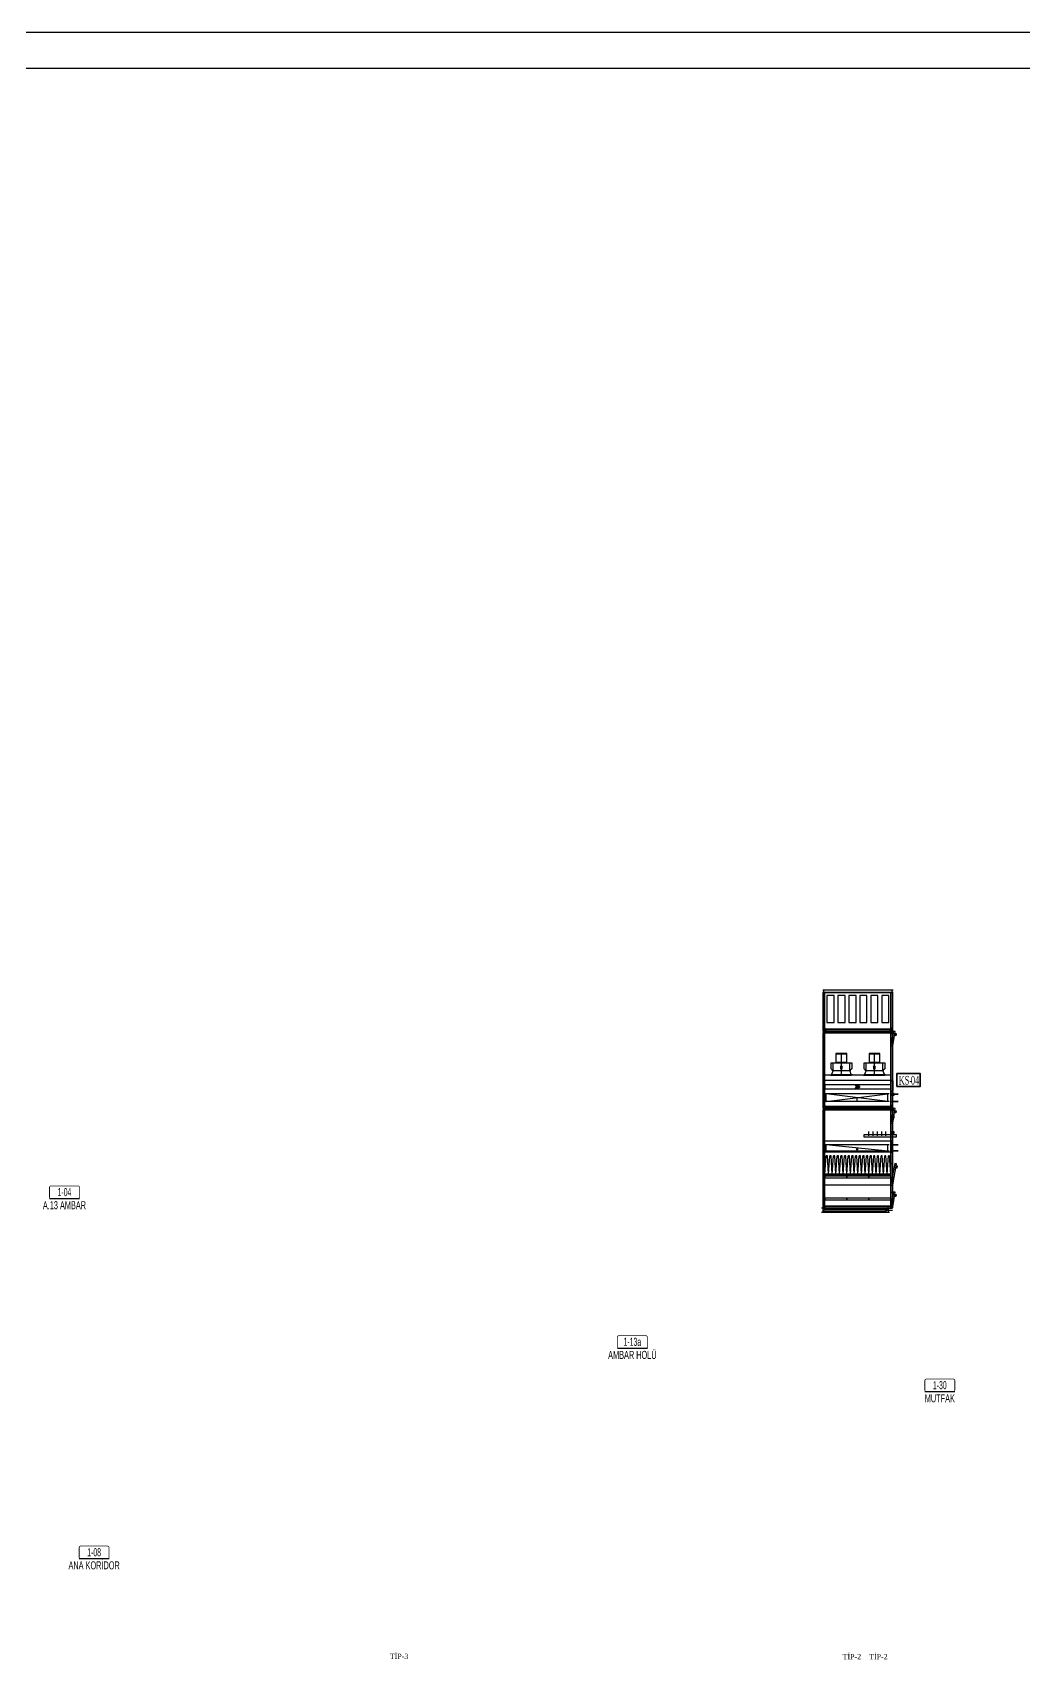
# Model space of a CAD drawing. Header units: centimetres. Extents: x 372964 to 529194, y 28783 to 59011.
# Drawn here: x 455481 to 458234, y 54491 to 59011 of the extents above; entities that cross this region are included whole.
import ezdxf
from ezdxf.enums import TextEntityAlignment as Align

# ---------------------------------------------------------------- set-up
doc = ezdxf.new("R2010")
doc.units = ezdxf.units.CM
for name, color, linetype in [('-M-MAHAL-DEBILER', 7, 'Continuous'), ('-M-MAHAL-ETIKET-NOT', 7, 'Continuous'), ('-M-MAHAL-ETIKET-NOTM', 7, 'Continuous'), ('-M-MAHAL-ETK-', 7, 'Continuous'), ('-M-MAHAL-HAVA-DEGISIM', 7, 'Continuous'), ('-M-MAHAL-NO', 7, 'Continuous'), ('-M-MAHAL-NOM', 7, 'Continuous')]:
    doc.layers.add(name, color=color, linetype=linetype)
for name, color, linetype, lineweight in [('0-KRCN-HVL-SANTRAL', 11, 'Continuous', 30), ('0-KRCN-HVL-YAZI', 7, 'Continuous', 30), ('0-KRCN-YAZI-CİHAZ', 121, 'Continuous', 35), ('0-KRCN-Z-ANTET', 71, 'Continuous', 30), ('0-MEKANİK NOTLAR', 4, 'Continuous', 25)]:
    doc.layers.add(name, color=color, linetype=linetype, lineweight=lineweight)
doc.styles.add('-M-ISSO-TEXT-TTF', font='ARIALN.TTF')
doc.styles.add('-M-MHLETK-NOT', font='romans.shx', dxfattribs={"width": 0.7})
doc.styles.add('-M-MHLETK-TEXT', font='ARIALN.TTF', dxfattribs={"width": 0.7})
doc.styles.add('YAZI', font='times.ttf')

# ---------------------------------------------------------------- blocks, each defined once
blk = doc.blocks.new('M-MHLETK-YNG')
at = {"layer": '-M-MAHAL-ETIKET-NOTM', "color": 3, "style": '-M-ISSO-TEXT-TTF', "width": 0.8, "flags": 8}
blk.add_attdef('MAH-ADI2', text='', height=1.11, dxfattribs=at).set_placement((0, -2.55), align=Align.MIDDLE_CENTER)
at = {"layer": '-M-MAHAL-HAVA-DEGISIM', "style": '-M-MHLETK-NOT', "width": 0.5, "flags": 8}
blk.add_attdef('HAVADEG', text='', height=0.6, dxfattribs=at).set_placement((0, 3.61), align=Align.MIDDLE_CENTER)
blk.add_wipeout([(-2.08, 1.74), (2.08, 1.74), (2.08, 0), (-2.08, 0)]).dxf.layer = '-M-MAHAL-ETK-'
at = {"layer": '-M-MAHAL-ETK-', "color": 0}
for p, q in [((-2.08, 0), (2.08, 0)), ((-1.16, 0), (-1.16, 0))]:
    blk.add_line(p, q, dxfattribs=at)
blk.add_lwpolyline([(-1.88, 1.74, 0.1, 0.1, 0), (1.88, 1.74, 0.1, 0.1, -0.414214), (2.08, 1.54, 0.1, 0.1, 0), (2.08, 0.2, 0.1, 0.1, -0.414214), (1.88, 0, 0.1, 0.1, 0), (-1.88, 0, 0.1, 0.1, -0.414214), (-2.08, 0.2, 0.1, 0.1, 0), (-2.08, 1.54, 0.1, 0.1, -0.414214)], format="xyseb", close=True, dxfattribs=at)
at = {"layer": '-M-MAHAL-DEBILER', "color": 4, "style": '-M-MHLETK-NOT', "width": 0.5, "flags": 8}
blk.add_attdef('DEBIS', text='', height=0.4, dxfattribs=at).set_placement((-2.17, 2.15), align=Align.MIDDLE_CENTER)
at = {"layer": '-M-MAHAL-DEBILER', "color": 191, "style": '-M-MHLETK-NOT', "width": 0.5, "flags": 8}
blk.add_attdef('DEBIR', text='', height=0.4, dxfattribs=at).set_placement((-1.61, 2.15), align=Align.MIDDLE_CENTER)
at = {"layer": '-M-MAHAL-DEBILER', "color": 31, "style": '-M-MHLETK-NOT', "width": 0.5, "flags": 8}
blk.add_attdef('DEBIF', text='', height=0.4, dxfattribs=at).set_placement((1.59, 2.15), align=Align.MIDDLE_CENTER)
at = {"layer": '-M-MAHAL-DEBILER', "color": 1, "style": '-M-MHLETK-NOT', "width": 0.5, "flags": 8}
blk.add_attdef('DEBIE', text='', height=0.4, dxfattribs=at).set_placement((2.32, 2.15), align=Align.MIDDLE_CENTER)
at = {"layer": '-M-MAHAL-ETIKET-NOT', "color": 3}
for tag, height, style, width, flags, p in [('KIS', 0.04, '-M-MHLETK-NOT', 0.5, 9, (-2.59, 1.62)), ('ALAN', 0.04, '-M-MHLETK-NOT', 0.5, 9, (-2.58, 1.56)), ('RH', 0.04, '-M-MHLETK-NOT', 0.5, 9, (-2.39, 1.62)), ('YUKSEKLIK', 0.04, '-M-MHLETK-NOT', 0.5, 9, (-2.32, 1.56)), ('YAZ', 0.04, '-M-MHLETK-NOT', 0.5, 9, (-2.18, 1.62)), ('MAH-ADI', 1.11, '-M-ISSO-TEXT-TTF', 0.8, 8, (0, -0.93))]:
    blk.add_attdef(tag, text='', height=height, dxfattribs=dict(at, style=style, width=width, flags=flags)).set_placement(p, align=Align.MIDDLE_CENTER)
at = {"layer": '-M-MAHAL-ETIKET-NOT', "color": 3, "style": '-M-MHLETK-NOT', "width": 0.5, "flags": 9}
for tag, p, height in [('HL', (-2.62, 1.49), 0.0286), ('KLKTR', (-2.62, 1.42), 0.04), ('RDY-BOY1', (-2.61, 1.37), 0.0286), ('RDY-BOY2', (-2.61, 1.32), 0.0286), ('RDY-BOY3', (-2.61, 1.27), 0.0286), ('RDY-BOY4', (-2.61, 1.22), 0.0286), ('KON-BOY1', (-2.61, 1.14), 0.0286), ('KON-BOY2', (-2.61, 1.09), 0.0286), ('KON-BOY3', (-2.61, 1.04), 0.0286), ('FCU-TIP1', (-2.61, 0.96), 0.0286), ('FCU-TIP2', (-2.61, 0.91), 0.0286), ('FCU-TIP3', (-2.61, 0.86), 0.0286), ('VRV-TIP1', (-2.61, 0.76), 0.0286), ('VRV-TIP2', (-2.61, 0.71), 0.0286), ('HLA', (-2.52, 1.49), 0.0286), ('FCU-ADET1', (-2.52, 0.96), 0.0286), ('FCU-ADET2', (-2.52, 0.91), 0.0286), ('FCU-ADET3', (-2.52, 0.86), 0.0286), ('VRV-ADET1', (-2.52, 0.76), 0.0286), ('VRV-ADET2', (-2.52, 0.71), 0.0286), ('RDY-TIP1', (-2.5, 1.37), 0.0286), ('RDY-TIP2', (-2.5, 1.32), 0.0286), ('RDY-TIP3', (-2.5, 1.27), 0.0286), ('RDY-TIP4', (-2.5, 1.22), 0.0286), ('KON-TIP1', (-2.5, 1.14), 0.0286), ('KON-TIP2', (-2.5, 1.09), 0.0286), ('KON-TIP3', (-2.5, 1.04), 0.0286), ('FCU-KAP1', (-2.4, 0.96), 0.0286), ('FCU-KAP2', (-2.4, 0.91), 0.0286), ('FCU-KAP3', (-2.4, 0.86), 0.0286), ('VRV-KAP1', (-2.4, 0.76), 0.0286), ('VRV-KAP2', (-2.4, 0.71), 0.0286), ('RDY-ADET1', (-2.39, 1.37), 0.0286), ('RDY-ADET2', (-2.39, 1.32), 0.0286), ('RDY-ADET3', (-2.39, 1.27), 0.0286), ('RDY-ADET4', (-2.39, 1.22), 0.0286), ('KON-ADET1', (-2.39, 1.14), 0.0286), ('KON-ADET2', (-2.39, 1.09), 0.0286), ('KON-ADET3', (-2.39, 1.04), 0.0286), ('FCU-DUY1', (-2.27, 0.96), 0.0286), ('FCU-DUY2', (-2.27, 0.91), 0.0286), ('FCU-DUY3', (-2.27, 0.86), 0.0286), ('VRV-DUY1', (-2.27, 0.76), 0.0286), ('VRV-DUY2', (-2.27, 0.71), 0.0286), ('RDY-ISI1', (-2.27, 1.37), 0.0286), ('RDY-ISI2', (-2.27, 1.32), 0.0286), ('RDY-ISI3', (-2.27, 1.27), 0.0286), ('RDY-ISI4', (-2.27, 1.22), 0.0286), ('KON-ISI1', (-2.27, 1.14), 0.0286), ('KON-ISI2', (-2.27, 1.09), 0.0286), ('KON-ISI3', (-2.27, 1.04), 0.0286), ('SHG', (-2.23, 1.49), 0.0286), ('AHU', (-2.23, 1.44), 0.0286), ('FCU-SOG1', (-2.15, 0.96), 0.0286), ('FCU-SOG2', (-2.15, 0.91), 0.0286), ('FCU-SOG3', (-2.15, 0.86), 0.0286), ('VRV-SOG1', (-2.15, 0.76), 0.0286), ('VRV-SOG2', (-2.15, 0.71), 0.0286), ('LHG', (-2.13, 1.49), 0.0286), ('RDY-BNP1', (-2.1, 1.37), 0.0286), ('RDY-BNP2', (-2.1, 1.32), 0.0286), ('RDY-BNP3', (-2.1, 1.27), 0.0286), ('RDY-BNP4', (-2.1, 1.22), 0.0286), ('KON-BNP1', (-2.1, 1.14), 0.0286), ('KON-BNP2', (-2.1, 1.09), 0.0286), ('KON-BNP3', (-2.1, 1.04), 0.0286), ('HG', (-2.04, 1.49), 0.0286), ('FCU-ISI1', (-2.04, 0.96), 0.0286), ('FCU-ISI2', (-2.04, 0.91), 0.0286), ('FCU-ISI3', (-2.04, 0.86), 0.0286), ('VRV-ISI1', (-2.04, 0.76), 0.0286), ('VRV-ISI2', (-2.04, 0.71), 0.0286), ('HGA', (-1.96, 1.49), 0.0286), ('EF', (-1.96, 1.44), 0.0286), ('RDY-BNK1', (-1.96, 1.37), 0.0286), ('RDY-BNK2', (-1.96, 1.32), 0.0286), ('RDY-BNK3', (-1.96, 1.27), 0.0286), ('RDY-BNK4', (-1.96, 1.22), 0.0286), ('KON-BNK1', (-1.96, 1.14), 0.0286), ('KON-BNK2', (-1.96, 1.09), 0.0286), ('KON-BNK3', (-1.96, 1.04), 0.0286), ('FCU-DEBI1', (-1.95, 0.96), 0.0286), ('FCU-DEBI2', (-1.95, 0.91), 0.0286), ('FCU-DEBI3', (-1.95, 0.86), 0.0286), ('VRV-DEBI1', (-1.95, 0.76), 0.0286), ('VRV-DEBI2', (-1.95, 0.71), 0.0286), ('FCU-BNP1', (-1.83, 0.96), 0.0286), ('FCU-BNP2', (-1.83, 0.91), 0.0286), ('FCU-BNP3', (-1.83, 0.86), 0.0286), ('VRV-BNP1', (-1.83, 0.76), 0.0286), ('VRV-BNP2', (-1.83, 0.71), 0.0286), ('FCU-BNK1', (-1.61, 0.96), 0.0286), ('FCU-BNK2', (-1.61, 0.91), 0.0286), ('FCU-BNK3', (-1.61, 0.86), 0.0286), ('VRV-BNK1', (-1.61, 0.76), 0.0286), ('VRV-BNK2', (-1.61, 0.71), 0.0286)]:
    blk.add_attdef(tag, p, '', height=height, dxfattribs=at)
at = {"layer": '-M-MAHAL-HAVA-DEGISIM', "style": '-M-MHLETK-NOT', "width": 0.5, "flags": 8}
blk.add_attdef('HAVA', text='', height=0.6, dxfattribs=at).set_placement((0, 2.4), align=Align.MIDDLE_CENTER)
at = {"layer": '-M-MAHAL-NO', "color": 7, "style": '-M-MHLETK-TEXT', "width": 0.6, "flags": 8}
blk.add_attdef('MAH-NO', text='', height=1.11, dxfattribs=at).set_placement((0, 0.89), align=Align.MIDDLE_CENTER)
at = {"layer": '-M-MAHAL-NOM', "color": 7, "style": '-M-MHLETK-TEXT', "width": 0.6, "flags": 8}
blk.add_attdef('MAH-NOM', text='', height=1.11, dxfattribs=at).set_placement((0, 0.89), align=Align.MIDDLE_CENTER)
blk = doc.blocks.new('!-YAZI-KS')
at = {"layer": '0-KRCN-YAZI-CİHAZ'}
blk.add_lwpolyline([(-27, 29.5), (27, 29.5), (27, 0), (-27, 0)], close=True, dxfattribs=at)
at = {"layer": '0-KRCN-YAZI-CİHAZ', "style": 'YAZI', "width": 0.6}
blk.add_text('KS-', height=20, dxfattribs=at).set_placement((-22.7, 4.3))
blk.add_attdef('99', (5.5, 4.3), '', height=20, dxfattribs=at)
blk = doc.blocks.new('A$C69DDEBEF')
at = {"layer": '0-KRCN-HVL-SANTRAL'}
for points in [[(6.3, 188.1), (11.3, 188.1), (11.3, 193.1), (7.9, 193.1), (6.3, 191.4)], [(6.3, 4.5), (11.3, 4.5), (11.3, 188.1), (6.3, 188.1)], [(11.3, 188.1), (69.5, 188.1), (69.5, 193.1), (11.3, 193.1)], [(69.5, 188.1), (161.3, 188.1), (161.3, 193.1), (69.5, 193.1)], [(161.3, 188.1), (191.9, 188.1), (191.9, 193.1), (161.3, 193.1)], [(191.9, 188.1), (278.7, 188.1), (278.7, 193.1), (191.9, 193.1)], [(278.7, 188.1), (278.7, 185.6), (283.7, 185.6), (283.7, 188.1), (283.7, 193.1), (276.2, 193.1), (276.2, 188.1)], [(278.7, 4.5), (283.7, 4.5), (283.7, 188.1), (278.7, 188.1)], [(288.7, 185.6), (288.7, 188.1), (291.2, 188.1), (291.2, 193.1), (283.7, 193.1), (283.7, 188.1), (283.7, 185.6)], [(283.7, 4.5), (288.7, 4.5), (288.7, 188.1), (283.7, 188.1)], [(288.7, 188.1), (360.2, 188.1), (360.2, 193.1), (288.7, 193.1)], [(360.2, 188.1), (492.9, 188.1), (492.9, 193.1), (360.2, 193.1)], [(492.9, 188.1), (492.9, 185.6), (497.9, 185.6), (497.9, 188.1), (497.9, 193.1), (490.4, 193.1), (490.4, 188.1)], [(492.9, 4.5), (497.9, 4.5), (497.9, 188.1), (492.9, 188.1)], [(502.9, 185.6), (502.9, 188.1), (505.4, 188.1), (505.4, 193.1), (497.9, 193.1), (497.9, 188.1), (497.9, 185.6)], [(497.9, 4.5), (502.9, 4.5), (502.9, 188.1), (497.9, 188.1)], [(502.9, 188.1), (605, 188.1), (605, 193.1), (502.9, 193.1)], [(11.3, 4.5), (6.3, 4.5), (6.3, 1.2), (7.9, -0.5), (11.3, -0.5)], [(11.3, -0.5), (69.5, -0.5), (69.5, 4.5), (11.3, 4.5)], [(69.5, -0.5), (161.3, -0.5), (161.3, 4.5), (69.5, 4.5)], [(161.3, -0.5), (191.9, -0.5), (191.9, 4.5), (161.3, 4.5)], [(191.9, -0.5), (278.7, -0.5), (278.7, 4.5), (191.9, 4.5)], [(278.7, 7), (278.7, 4.5), (276.2, 4.5), (276.2, -0.5), (283.7, -0.5), (283.7, 4.5), (283.7, 7)], [(288.7, 4.5), (288.7, 7), (283.7, 7), (283.7, 4.5), (283.7, -0.5), (291.2, -0.5), (291.2, 4.5)], [(288.7, -0.5), (360.2, -0.5), (360.2, 4.5), (288.7, 4.5)], [(360.2, -0.5), (492.9, -0.5), (492.9, 4.5), (360.2, 4.5)], [(492.9, 7), (492.9, 4.5), (490.4, 4.5), (490.4, -0.5), (497.9, -0.5), (497.9, 4.5), (497.9, 7)], [(502.9, 4.5), (502.9, 7), (497.9, 7), (497.9, 4.5), (497.9, -0.5), (505.4, -0.5), (505.4, 4.5)], [(502.9, -0.5), (605, -0.5), (605, 4.5), (502.9, 4.5)]]:
    blk.add_hatch(color=256, dxfattribs=at).paths.add_polyline_path(points)
for p, q in [((-6.2, 9), (-6.2, 197.1)), ((6.3, 194.1), (-6.2, 194.1)), ((0, 12), (0, 194.1)), ((6.3, 9), (6.3, 197.1)), ((11.3, 193.1), (69.5, 193.1)), ((11.3, 188.1), (69.5, 188.1)), ((69.5, 193.1), (161.3, 193.1)), ((69.5, 188.1), (69.5, 193.1)), ((69.5, 188.1), (69.5, 193.1)), ((69.5, 188.1), (161.3, 188.1)), ((69.5, 4.5), (69.5, 188.1)), ((69.5, 4.5), (69.5, 188.1)), ((100.5, 187.8), (151.5, 184.4)), ((100.5, 177.6), (151.5, 181)), ((151.5, 181), (151.5, 184.4)), ((161.3, 193.1), (191.9, 193.1)), ((161.3, 188.1), (161.3, 193.1)), ((161.3, 188.1), (161.3, 193.1)), ((161.3, 188.1), (191.9, 188.1)), ((161.3, 4.5), (161.3, 188.1)), ((161.3, 4.5), (161.3, 188.1)), ((164.3, 9.3), (164.3, 187.8)), ((164.3, 184.3), (182.3, 184.3)), ((164.3, 12.8), (182.3, 184.3)), ((182.3, 9.3), (182.3, 187.8)), ((191.9, 193.1), (278.7, 193.1)), ((191.9, 188.1), (191.9, 193.1)), ((191.9, 188.1), (191.9, 193.1)), ((191.9, 188.1), (278.7, 188.1)), ((191.9, 4.5), (191.9, 188.1)), ((191.9, 4.5), (191.9, 188.1)), ((288.7, 193.1), (360.2, 193.1)), ((288.7, 188.1), (360.2, 188.1)), ((302, 9.3), (302, 187.8)), ((302, 184.3), (323.5, 184.3)), ((302, 12.8), (323.5, 184.3)), ((302, 184.3), (323.5, 12.8)), ((323.5, 9.3), (323.5, 187.8)), ((360.2, 193.1), (492.9, 193.1)), ((360.2, 188.1), (360.2, 193.1)), ((360.2, 188.1), (360.2, 193.1)), ((360.2, 188.1), (492.9, 188.1)), ((360.2, 4.5), (360.2, 188.1)), ((360.2, 4.5), (360.2, 188.1)), ((375.5, 4.5), (375.5, 188.1)), ((502.9, 193.1), (605, 193.1)), ((502.9, 188.1), (605, 188.1)), ((605, -1.5), (605, 194.1)), ((605, 191.1), (611, 191.1)), ((611, -1.5), (611, 194.1)), ((100.5, 177.6), (151.5, 174.2)), ((100.5, 167.5), (151.5, 170.9)), ((100.5, 167.5), (151.5, 164.1)), ((100.5, 157.3), (151.5, 160.7)), ((100.5, 157.3), (151.5, 153.9)), ((100.5, 147.1), (151.5, 150.5)), ((100.5, 147.1), (151.5, 143.7)), ((100.5, 137), (151.5, 140.4)), ((100.5, 137), (151.5, 133.6)), ((151.5, 170.9), (151.5, 174.2)), ((151.5, 160.7), (151.5, 164.1)), ((151.5, 150.5), (151.5, 153.9)), ((151.5, 140.4), (151.5, 143.7)), ((375.5, 172.7), (375.5, 169.7)), ((375.5, 114.7), (375.5, 169.7)), ((375.6, 125.7), (375.6, 153.2)), ((375.7, 158.7), (375.7, 131.2)), ((375.8, 136.7), (375.8, 153.2)), ((375.9, 114.7), (375.9, 169.7)), ((376, 172.7), (376, 169.7)), ((376, 142.2), (435.1, 142.2)), ((410.9, 127.2), (410.9, 157.2)), ((433.8, 127.2), (433.8, 157.2)), ((100.5, 126.8), (151.5, 130.2)), ((100.5, 126.8), (151.5, 123.4)), ((100.5, 116.6), (151.5, 120)), ((100.5, 116.6), (151.5, 113.2)), ((100.5, 106.5), (151.5, 109.9)), ((100.5, 106.5), (151.5, 103.1)), ((100.5, 96.3), (151.5, 99.7)), ((100.5, 96.3), (151.5, 92.9)), ((151.5, 130.2), (151.5, 133.6)), ((151.5, 120), (151.5, 123.4)), ((151.5, 109.9), (151.5, 113.2)), ((151.5, 99.7), (151.5, 103.1)), ((151.5, 89.5), (151.5, 92.9)), ((166.2, 98.6), (171.3, 98.6)), ((168.8, 96), (168.8, 101.2)), ((304.3, 98.6), (310.4, 98.6)), ((337.6, 103.5), (343.1, 100.3)), ((337.6, 99.5), (343.1, 96.3)), ((337.6, 95.5), (343.1, 92.3)), ((348.6, 103.5), (341.3, 99.3)), ((348.6, 99.5), (341.3, 95.3)), ((348.6, 95.5), (341.3, 91.3)), ((375.5, 111.7), (375.5, 114.7)), ((376, 111.7), (376, 114.7)), ((100.5, 86.1), (151.5, 89.5)), ((100.5, 86.1), (151.5, 82.7)), ((100.5, 76), (151.5, 79.4)), ((100.5, 76), (151.5, 72.6)), ((100.5, 65.8), (151.5, 69.2)), ((100.5, 65.8), (151.5, 62.4)), ((100.5, 55.6), (151.5, 59)), ((100.5, 55.6), (151.5, 52.2)), ((100.5, 45.5), (151.5, 48.9)), ((100.5, 45.5), (151.5, 42.1)), ((151.5, 79.4), (151.5, 82.7)), ((151.5, 69.2), (151.5, 72.6)), ((151.5, 59), (151.5, 62.4)), ((151.5, 48.9), (151.5, 52.2)), ((206.9, 65.7), (218.9, 65.7)), ((206.9, 53.8), (218.9, 53.8)), ((375.5, 80.9), (375.5, 77.9)), ((375.5, 22.9), (375.5, 77.9)), ((375.6, 33.9), (375.6, 61.4)), ((375.7, 66.9), (375.7, 39.4)), ((375.8, 44.9), (375.8, 61.4)), ((375.9, 22.9), (375.9, 77.9)), ((376, 80.9), (376, 77.9)), ((376, 50.4), (435.1, 50.4)), ((410.9, 35.4), (410.9, 65.4)), ((433.8, 35.4), (433.8, 65.4)), ((6.3, 12), (-6.2, 12)), ((0, 12), (0, 0)), ((9.3, 4.5), (9.3, -0.5)), ((11.3, 4.5), (69.5, 4.5)), ((50.2, 4.5), (50.2, -0.5)), ((69.5, 4.5), (161.3, 4.5)), ((69.5, 4.5), (69.5, -0.5)), ((69.5, 4.5), (69.5, -0.5)), ((70.5, 4.5), (70.5, -0.5)), ((100.5, 35.3), (151.5, 38.7)), ((100.5, 35.3), (151.5, 31.9)), ((100.5, 25.1), (151.5, 28.5)), ((100.5, 25.1), (151.5, 21.7)), ((100.5, 15), (151.5, 18.4)), ((100.5, 15), (151.5, 11.6)), ((100.5, 4.8), (151.5, 8.2)), ((129.7, 4.5), (129.7, -0.5)), ((151.5, 38.7), (151.5, 42.1)), ((151.5, 28.5), (151.5, 31.9)), ((151.5, 18.4), (151.5, 21.7)), ((151.5, 8.2), (151.5, 11.6)), ((161.3, 4.5), (191.9, 4.5)), ((161.3, 4.5), (161.3, -0.5)), ((161.3, 4.5), (161.3, -0.5)), ((164.3, 12.8), (182.3, 12.8)), ((191.9, 4.5), (278.7, 4.5)), ((191.9, 4.5), (191.9, -0.5)), ((191.9, 4.5), (191.9, -0.5)), ((206.9, 42), (218.9, 42)), ((206.9, 30.2), (218.9, 30.2)), ((206.9, 18.3), (218.9, 18.3)), ((241.8, 4.5), (241.8, -0.5)), ((282.7, 4.5), (282.7, -0.5)), ((288.7, 4.5), (360.2, 4.5)), ((302, 12.8), (323.5, 12.8)), ((330.6, 4.5), (330.6, -0.5)), ((359.2, 4.5), (359.2, -0.5)), ((360.2, 4.5), (492.9, 4.5)), ((360.2, 4.5), (360.2, -0.5)), ((360.2, 4.5), (360.2, -0.5)), ((375.5, 19.9), (375.5, 22.9)), ((376, 19.9), (376, 22.9)), ((456, 4.5), (456, -0.5)), ((496.9, 4.5), (496.9, -0.5)), ((502.9, 4.5), (605, 4.5)), ((605, 1.5), (611, 1.5)), ((11.3, -0.5), (69.5, -0.5)), ((69.5, -0.5), (161.3, -0.5)), ((161.3, -0.5), (191.9, -0.5)), ((191.9, -0.5), (278.7, -0.5)), ((288.7, -0.5), (360.2, -0.5)), ((360.2, -0.5), (492.9, -0.5)), ((502.9, -0.5), (605, -0.5))]:
    blk.add_line(p, q, dxfattribs=at)
for points in [[(3.3, 187.8), (-3.3, 192.6), (-3.3, 18.3), (3.3, 13.5), (3.3, 187.8)], [(11.3, 194.1), (6.3, 194.1), (6.3, 12), (11.3, 12), (11.3, 194.1)], [(11.3, 188.1), (6.3, 188.1), (6.3, 191.4), (7.9, 193.1), (11.3, 193.1), (11.3, 188.1)], [(11.3, 188.1), (6.3, 188.1), (6.3, 191.4), (7.9, 193.1), (11.3, 193.1), (11.3, 188.1)], [(6.3, 4.5), (11.3, 4.5), (11.3, 188.1), (6.3, 188.1), (6.3, 4.5)], [(6.3, 4.5), (6.3, 188.1), (11.3, 188.1), (11.3, 4.5), (6.3, 4.5)], [(11.3, 188.1), (69.5, 188.1), (69.5, 193.1), (11.3, 193.1), (11.3, 188.1)], [(29.3, 126.8), (34.1, 126.8), (34.1, 187.8), (29.3, 187.8), (29.3, 126.8)], [(69.5, 188.1), (161.3, 188.1), (161.3, 193.1), (69.5, 193.1), (69.5, 188.1)], [(90.5, 126.8), (95, 126.8), (95, 187.8), (90.5, 187.8), (90.5, 126.8)], [(98, 126.8), (100.5, 126.8), (100.5, 187.8), (98, 187.8), (98, 126.8)], [(161.3, 188.1), (191.9, 188.1), (191.9, 193.1), (161.3, 193.1), (161.3, 188.1)], [(191.9, 188.1), (278.7, 188.1), (278.7, 193.1), (191.9, 193.1), (191.9, 188.1)], [(278.7, 188.1), (278.7, 185.6), (283.7, 185.6), (283.7, 188.1), (283.7, 193.1), (276.2, 193.1), (276.2, 188.1), (278.7, 188.1)], [(278.7, 188.1), (278.7, 185.6), (283.7, 185.6), (283.7, 188.1), (283.7, 193.1), (276.2, 193.1), (276.2, 188.1), (278.7, 188.1)], [(278.7, 4.5), (283.7, 4.5), (283.7, 188.1), (278.7, 188.1), (278.7, 4.5)], [(278.7, 4.5), (278.7, 188.1), (283.7, 188.1), (283.7, 4.5), (278.7, 4.5)], [(288.7, 188.1), (288.7, 185.6), (283.7, 185.6), (283.7, 188.1), (283.7, 193.1), (291.2, 193.1), (291.2, 188.1), (288.7, 188.1)], [(288.7, 188.1), (288.7, 185.6), (283.7, 185.6), (283.7, 188.1), (283.7, 193.1), (291.2, 193.1), (291.2, 188.1), (288.7, 188.1)], [(283.7, 4.5), (288.7, 4.5), (288.7, 188.1), (283.7, 188.1), (283.7, 4.5)], [(283.7, 4.5), (283.7, 188.1), (288.7, 188.1), (288.7, 4.5), (283.7, 4.5)], [(288.7, 188.1), (360.2, 188.1), (360.2, 193.1), (288.7, 193.1), (288.7, 188.1)], [(337.6, 4.7), (348.6, 4.7), (348.6, 187.8), (337.6, 187.8), (337.6, 4.7)], [(360.2, 188.1), (492.9, 188.1), (492.9, 193.1), (360.2, 193.1), (360.2, 188.1)], [(492.9, 188.1), (492.9, 185.6), (497.9, 185.6), (497.9, 188.1), (497.9, 193.1), (490.4, 193.1), (490.4, 188.1), (492.9, 188.1)], [(492.9, 188.1), (492.9, 185.6), (497.9, 185.6), (497.9, 188.1), (497.9, 193.1), (490.4, 193.1), (490.4, 188.1), (492.9, 188.1)], [(492.9, 4.5), (497.9, 4.5), (497.9, 188.1), (492.9, 188.1), (492.9, 4.5)], [(492.9, 4.5), (492.9, 188.1), (497.9, 188.1), (497.9, 4.5), (492.9, 4.5)], [(502.9, 188.1), (502.9, 185.6), (497.9, 185.6), (497.9, 188.1), (497.9, 193.1), (505.4, 193.1), (505.4, 188.1), (502.9, 188.1)], [(502.9, 188.1), (502.9, 185.6), (497.9, 185.6), (497.9, 188.1), (497.9, 193.1), (505.4, 193.1), (505.4, 188.1), (502.9, 188.1)], [(497.9, 4.5), (502.9, 4.5), (502.9, 188.1), (497.9, 188.1), (497.9, 4.5)], [(497.9, 4.5), (497.9, 188.1), (502.9, 188.1), (502.9, 4.5), (497.9, 4.5)], [(502.9, 188.1), (605, 188.1), (605, 193.1), (502.9, 193.1), (502.9, 188.1)], [(521.6, 162.4), (596.6, 162.4), (596.6, 182.4), (521.6, 182.4), (521.6, 162.4)], [(605, -0.5), (605, 193.1), (605, 193.1), (605, -0.5), (605, -0.5)], [(605, 1.5), (605, 1.5), (605, 191.1), (605, 191.1), (605, 1.5)], [(375.5, 114.7), (375.5, 114.7), (375.5, 169.7), (375.5, 169.7), (375.5, 114.7)], [(375.5, 114.7), (375.5, 114.7), (375.7, 114.8), (375.9, 114.7), (376, 114.7), (376, 169.7), (375.9, 169.7), (375.7, 169.5), (375.5, 169.7), (375.5, 169.7), (375.5, 114.7)], [(376, 114.7), (377.4, 114.7), (386.3, 118.1), (387.8, 118.1), (387.8, 166.3), (386.3, 166.3), (377.4, 169.7), (376, 169.7), (376, 114.7)], [(387.8, 166.7), (388.9, 166.7), (393.2, 171), (409.7, 171), (409.7, 113.3), (393.2, 113.3), (388.9, 117.7), (387.8, 117.7), (387.8, 166.7)], [(388.9, 166.7), (389.9, 165.3), (409.7, 165.3)], [(393.1, 139.9), (398.4, 139.9), (398.4, 138.8), (401.1, 142.2), (398.4, 145.6), (398.4, 144.4), (393.1, 144.4), (393.1, 139.9)], [(409.7, 127.2), (435.1, 127.2), (435.1, 157.2), (409.7, 157.2), (409.7, 127.2)], [(521.6, 131.9), (596.6, 131.9), (596.6, 151.9), (521.6, 151.9), (521.6, 131.9)], [(29.3, 65.8), (34.1, 65.8), (34.1, 126.8), (29.3, 126.8), (29.3, 65.8)], [(90.5, 65.8), (95, 65.8), (95, 126.8), (90.5, 126.8), (90.5, 65.8)], [(98, 65.8), (100.5, 65.8), (100.5, 126.8), (98, 126.8), (98, 65.8)], [(388.9, 117.7), (389.9, 119.1), (409.7, 119.1)], [(521.6, 101.5), (596.6, 101.5), (596.6, 121.5), (521.6, 121.5), (521.6, 101.5)], [(521.6, 71.1), (596.6, 71.1), (596.6, 91.1), (521.6, 91.1), (521.6, 71.1)], [(29.3, 4.8), (34.1, 4.8), (34.1, 65.8), (29.3, 65.8), (29.3, 4.8)], [(90.5, 4.8), (95, 4.8), (95, 65.8), (90.5, 65.8), (90.5, 4.8)], [(98, 4.8), (100.5, 4.8), (100.5, 65.8), (98, 65.8), (98, 4.8)], [(204.4, -10.5), (209.4, -10.5), (209.4, 79.5), (204.4, 79.5), (204.4, -10.5)], [(375.5, 22.9), (375.5, 22.9), (375.5, 77.9), (375.5, 77.9), (375.5, 22.9)], [(375.5, 22.9), (375.5, 22.9), (375.7, 23), (375.9, 22.9), (376, 22.9), (376, 77.9), (375.9, 77.9), (375.7, 77.7), (375.5, 77.9), (375.5, 77.9), (375.5, 22.9)], [(376, 22.9), (377.4, 22.9), (386.3, 26.3), (387.8, 26.3), (387.8, 74.5), (386.3, 74.5), (377.4, 77.9), (376, 77.9), (376, 22.9)], [(387.8, 74.9), (388.9, 74.9), (393.2, 79.2), (409.7, 79.2), (409.7, 21.5), (393.2, 21.5), (388.9, 25.9), (387.8, 25.9), (387.8, 74.9)], [(388.9, 74.9), (389.9, 73.5), (409.7, 73.5)], [(393.1, 48.1), (398.4, 48.1), (398.4, 47), (401.1, 50.4), (398.4, 53.8), (398.4, 52.6), (393.1, 52.6), (393.1, 48.1)], [(409.7, 35.4), (435.1, 35.4), (435.1, 65.4), (409.7, 65.4), (409.7, 35.4)], [(521.6, 40.7), (596.6, 40.7), (596.6, 60.7), (521.6, 60.7), (521.6, 40.7)], [(11.3, 4.5), (6.3, 4.5), (6.3, 1.2), (7.9, -0.5), (11.3, -0.5), (11.3, 4.5)], [(11.3, 4.5), (6.3, 4.5), (6.3, 1.2), (7.9, -0.5), (11.3, -0.5), (11.3, 4.5)], [(10.6, 4.4), (9.7, -0.5), (50, -7.6), (50.8, -2.7), (10.6, 4.4)], [(11.3, -0.5), (69.5, -0.5), (69.5, 4.5), (11.3, 4.5), (11.3, -0.5)], [(69.5, -0.5), (161.3, -0.5), (161.3, 4.5), (69.5, 4.5), (69.5, -0.5)], [(71.8, 4.4), (70.9, -0.5), (129.2, -10.8), (130.1, -5.9), (71.8, 4.4)], [(161.3, -0.5), (191.9, -0.5), (191.9, 4.5), (161.3, 4.5), (161.3, -0.5)], [(164.8, 4.7), (164.8, -15.3), (164.8, -15.3), (164.8, 4.7)], [(181.8, 4.7), (181.8, -15.3), (181.8, -15.3), (181.8, 4.7)], [(191.9, -0.5), (278.7, -0.5), (278.7, 4.5), (191.9, 4.5), (191.9, -0.5)], [(214.2, -4), (218.4, -4), (218.4, 6), (214.2, 6), (214.2, -4)], [(243.1, 4.4), (242.2, -0.5), (282.5, -7.6), (283.3, -2.7), (243.1, 4.4)], [(257.1, -4), (261.3, -4), (261.3, 6), (257.1, 6), (257.1, -4)], [(278.7, 4.5), (278.7, 7), (283.7, 7), (283.7, 4.5), (283.7, -0.5), (276.2, -0.5), (276.2, 4.5), (278.7, 4.5)], [(278.7, 4.5), (278.7, 7), (283.7, 7), (283.7, 4.5), (283.7, -0.5), (276.2, -0.5), (276.2, 4.5), (278.7, 4.5)], [(288.7, 4.5), (288.7, 7), (283.7, 7), (283.7, 4.5), (283.7, -0.5), (291.2, -0.5), (291.2, 4.5), (288.7, 4.5)], [(288.7, 4.5), (288.7, 7), (283.7, 7), (283.7, 4.5), (283.7, -0.5), (291.2, -0.5), (291.2, 4.5), (288.7, 4.5)], [(288.7, -0.5), (360.2, -0.5), (360.2, 4.5), (288.7, 4.5), (288.7, -0.5)], [(302.5, 4.7), (302.5, -15.3), (302.5, -15.3), (302.5, 4.7)], [(319.8, -4), (324, -4), (324, 6), (319.8, 6), (319.8, -4)], [(322.9, 4.7), (322.9, -15.3), (322.9, -15.3), (322.9, 4.7)], [(359.2, 4.5), (359.2, -0.5), (330.6, -0.5), (330.6, 4.5), (359.2, 4.5)], [(336.6, 0.5), (334.6, 0.5), (334.6, -0.5), (336.6, -0.5), (336.6, 0.5)], [(355.2, 0.5), (353.2, 0.5), (353.2, -0.5), (355.2, -0.5), (355.2, 0.5)], [(360.2, -0.5), (492.9, -0.5), (492.9, 4.5), (360.2, 4.5), (360.2, -0.5)], [(388.9, 25.9), (389.9, 27.3), (409.7, 27.3)], [(457.3, 4.4), (456.4, -0.5), (496.7, -7.6), (497.5, -2.7), (457.3, 4.4)], [(492.9, 4.5), (492.9, 7), (497.9, 7), (497.9, 4.5), (497.9, -0.5), (490.4, -0.5), (490.4, 4.5), (492.9, 4.5)], [(492.9, 4.5), (492.9, 7), (497.9, 7), (497.9, 4.5), (497.9, -0.5), (490.4, -0.5), (490.4, 4.5), (492.9, 4.5)], [(502.9, 4.5), (502.9, 7), (497.9, 7), (497.9, 4.5), (497.9, -0.5), (505.4, -0.5), (505.4, 4.5), (502.9, 4.5)], [(502.9, 4.5), (502.9, 7), (497.9, 7), (497.9, 4.5), (497.9, -0.5), (505.4, -0.5), (505.4, 4.5), (502.9, 4.5)], [(502.9, -0.5), (605, -0.5), (605, 4.5), (502.9, 4.5), (502.9, -0.5)], [(521.6, 10.2), (596.6, 10.2), (596.6, 30.2), (521.6, 30.2), (521.6, 10.2)], [(44.5, -6.7), (44, -9.6), (38.1, -8.6), (38.3, -7.6), (43.2, -8.5), (43.6, -6.5), (44.5, -6.7)], [(123.8, -9.9), (123.2, -12.8), (117.3, -11.8), (117.5, -10.8), (122.4, -11.7), (122.8, -9.7), (123.8, -9.9)], [(277, -6.7), (276.5, -9.6), (270.6, -8.6), (270.8, -7.6), (275.7, -8.5), (276.1, -6.5), (277, -6.7)], [(491.2, -6.7), (490.7, -9.6), (484.8, -8.6), (485, -7.6), (489.9, -8.5), (490.3, -6.5), (491.2, -6.7)]]:
    blk.add_lwpolyline(points, dxfattribs=at)
for centre in [(164.8, 4.7), (181.8, 4.7), (302.5, 4.7), (322.9, 4.7)]:
    blk.add_circle(centre, 0, dxfattribs=at)
blk = doc.blocks.new('A$C69D49E3A')
at = {"layer": '0-KRCN-HVL-SANTRAL', "rotation": 90}
blk.add_blockref('A$C69DDEBEF', (14720.3, 3908.4), dxfattribs=at)
at = {"layer": '0-KRCN-HVL-YAZI', "xscale": 1.2, "yscale": 1.2, "zscale": 1.2}
blk.add_blockref('!-YAZI-KS', (14764.6, 4252.5), dxfattribs=at).add_auto_attribs({'99': '04'})

msp = doc.modelspace()

# ---------------------------------------------------------------- block references
at = {"layer": '-M-MAHAL-ETK-', "xscale": 20, "yscale": 20, "zscale": 20}
for p, values in [((455569.573, 55773.81), {'MAH-NO': '1-04', 'MAH-ADI': 'A.13 AMBAR'}), ((457147.166, 55358.132), {'MAH-NO': '1-13a', 'MAH-ADI': 'AMBAR HOLÜ'}), ((455651.997, 54773.766), {'MAH-NO': '1-08', 'MAH-ADI': 'ANA KORİDOR'})]:
    msp.add_blockref('M-MHLETK-YNG', p, dxfattribs=at).add_auto_attribs(values)

# ---------------------------------------------------------------- texts
at = {"layer": '0-MEKANİK NOTLAR', "style": 'YAZI', "width": 0.8}
for s, p in [('TİP-3', (456473.533, 54495.064)), ('TİP-2', (457731.353, 54494.264)), ('TİP-2', (457805.076, 54494.264))]:
    msp.add_text(s, height=15, dxfattribs=at).set_placement(p)

# ---------------------------------------------------------------- next in the draw order: linework, layer by layer
at = {"layer": '0-KRCN-Z-ANTET'}
for points in [[(405464.066, 50011.261), (529193.918, 50011.261), (529193.918, 59011.261), (405464.066, 59011.261)], [(438064.066, 50111.261), (469564.066, 50111.261), (469564.066, 58911.261), (438064.066, 58911.261)]]:
    msp.add_lwpolyline(points, close=True, dxfattribs=at)

# ---------------------------------------------------------------- next in the draw order: block references
at = {"layer": '0-KRCN-HVL-SANTRAL', "transparency": 33554687}
msp.add_blockref('A$C69D49E3A', (443149.746, 51832.563), dxfattribs=at)

# ---------------------------------------------------------------- next in the draw order: block references
at = {"layer": '-M-MAHAL-ETK-', "xscale": 20, "yscale": 20, "zscale": 20}
msp.add_blockref('M-MHLETK-YNG', (458001.305, 55237.678), dxfattribs=at).add_auto_attribs({'MAH-NO': '1-30', 'MAH-ADI': 'MUTFAK'})

doc.saveas('drawing.dxf')
